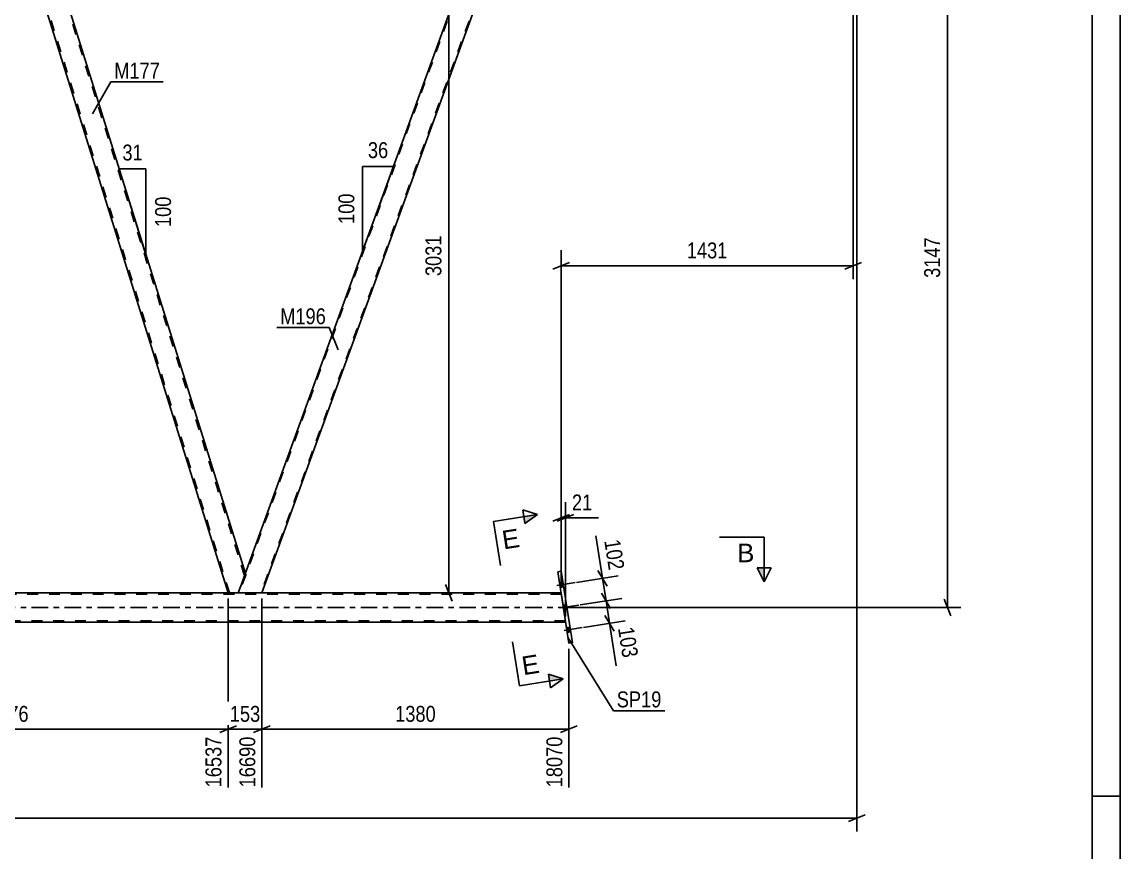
# Model space of a CAD drawing. Header units: millimetres. Extents: x 0 to 841, y 0 to 594.
# Drawn here: x 643.5 to 841, y 288 to 437.2 of the extents above; entities that cross this region are included whole.
import ezdxf

# ---------------------------------------------------------------- set-up
doc = ezdxf.new("R2010")
doc.units = ezdxf.units.MM
doc.linetypes.add('DXK_LINE_DOT2', pattern=[3.9198, 1.9599, -1.9599])
doc.linetypes.add('DXK_LINE_DOT3', pattern=[5.9187, 2.979, -0.9799, 0.9799, -0.9799])
doc.styles.add('Arial', font='ARIAL.TTF', dxfattribs={"height": 0.2})
doc.styles.add('Arial Narrow', font='ARIALN.TTF', dxfattribs={"height": 0.2})

# ---------------------------------------------------------------- blocks, each defined once
blk = doc.blocks.new('Unknown-814521776-1135')
at = {"color": 5, "linetype": 'Continuous'}
for p, q in [((841, 0), (841, 594)), ((836, 5), (836, 589)), ((841, 298), (836, 298))]:
    blk.add_line(p, q, dxfattribs=at)
blk = doc.blocks.new('Part-814521776-3732 - 3269')
at = {"color": 7, "linetype": 'DXK_LINE_DOT3'}
blk.add_line((595.99, 325.18), (646.95, 465.19), dxfattribs=at)
at = {"color": 7, "linetype": 'DXK_LINE_DOT2'}
for p, q in [((641.57, 455.8), (597.45, 334.58)), ((645.49, 455.8), (601.36, 334.58)), ((645.66, 455.8), (644.13, 451.6)), ((597.28, 334.58), (599.03, 339.4)), ((603.29, 339.4), (601.54, 334.58)), ((601.54, 334.58), (597.28, 334.58))]:
    blk.add_line(p, q, dxfattribs=at)
at = {"color": 2, "linetype": 'Continuous'}
for p, q in [((641.4, 455.8), (599.03, 339.4)), ((645.66, 455.8), (641.4, 455.8)), ((644.13, 451.6), (603.29, 339.4))]:
    blk.add_line(p, q, dxfattribs=at)
blk = doc.blocks.new('Part-814521776-3537 - 3269')
at = {"color": 2, "linetype": 'Continuous'}
for p, q in [((740.5, 338.46), (739.87, 338.36)), ((741.89, 325.52), (739.87, 338.36)), ((742.52, 325.61), (740.5, 338.46)), ((741.89, 325.52), (742.52, 325.61))]:
    blk.add_line(p, q, dxfattribs=at)
blk = doc.blocks.new('Bolt-814521776-3577 - 3269')
at = {"linetype": 'Continuous'}
for points in [[(740.94, 335.65), (740.8, 336.52), (740.17, 336.42), (740.31, 335.55)], [(740.94, 335.65), (740.8, 336.52), (740.17, 336.42), (740.31, 335.55)], [(740.94, 335.65), (740.8, 336.52), (740.17, 336.42), (740.31, 335.55)], [(741.58, 331.6), (741.44, 332.47), (740.81, 332.37), (740.95, 331.5)], [(741.58, 331.6), (741.44, 332.47), (740.81, 332.37), (740.95, 331.5)], [(742.21, 327.55), (742.08, 328.42), (741.44, 328.32), (741.58, 327.45)], [(742.21, 327.55), (742.08, 328.42), (741.44, 328.32), (741.58, 327.45)], [(742.21, 327.55), (742.08, 328.42), (741.44, 328.32), (741.58, 327.45)]]:
    blk.add_hatch(color=1, dxfattribs=at).paths.add_polyline_path(points)
at = {"color": 1, "linetype": 'Continuous'}
for p, q in [((739.73, 335.91), (743.01, 336.42)), ((739.73, 335.91), (743.01, 336.42)), ((739.73, 335.91), (743.01, 336.42)), ((740.17, 336.42), (740.8, 336.52)), ((740.17, 336.42), (740.8, 336.52)), ((740.17, 336.42), (740.8, 336.52)), ((740.31, 335.55), (740.94, 335.65)), ((740.31, 335.55), (740.94, 335.65)), ((740.31, 335.55), (740.94, 335.65)), ((740.36, 331.86), (743.64, 332.37)), ((740.36, 331.86), (743.64, 332.37)), ((740.81, 332.37), (741.44, 332.47)), ((740.81, 332.37), (741.44, 332.47)), ((740.95, 331.5), (741.58, 331.6)), ((740.95, 331.5), (741.58, 331.6)), ((741, 327.81), (744.28, 328.32)), ((741, 327.81), (744.28, 328.32)), ((741, 327.81), (744.28, 328.32)), ((741.44, 328.32), (742.08, 328.42)), ((741.44, 328.32), (742.08, 328.42)), ((741.44, 328.32), (742.08, 328.42)), ((741.58, 327.45), (742.21, 327.55)), ((741.58, 327.45), (742.21, 327.55)), ((741.58, 327.45), (742.21, 327.55))]:
    blk.add_line(p, q, dxfattribs=at)
blk = doc.blocks.new('Part-814521776-3727 - 3269')
at = {"color": 2, "linetype": 'Continuous'}
for p, q in [((645.66, 455.8), (644.13, 451.6)), ((646.97, 455.8), (645.66, 455.8)), ((646.97, 455.8), (683.68, 338.05)), ((680.57, 334.58), (644.11, 451.55)), ((683.66, 337.99), (683.51, 337.59)), ((683.66, 338), (683.66, 337.99)), ((683.51, 337.59), (682.41, 334.58))]:
    blk.add_line(p, q, dxfattribs=at)
at = {"color": 7, "linetype": 'DXK_LINE_DOT2'}
for p, q in [((683.54, 337.68), (646.72, 455.8)), ((644.13, 451.6), (644.11, 451.55)), ((680.82, 334.58), (644.24, 451.92)), ((683.51, 337.59), (683.6, 337.83)), ((683.68, 338.05), (683.66, 338)), ((682.41, 334.58), (680.57, 334.58))]:
    blk.add_line(p, q, dxfattribs=at)
blk = doc.blocks.new('Part-814521776-3747 - 3269')
at = {"color": 7, "linetype": 'DXK_LINE_DOT2'}
for p, q in [((740.5, 334.34), (65.21, 334.34)), ((740.46, 334.58), (741.29, 329.3)), ((741.25, 329.54), (65.21, 329.54))]:
    blk.add_line(p, q, dxfattribs=at)
at = {"color": 2, "linetype": 'Continuous'}
for p, q in [((740.46, 334.58), (606, 334.58)), ((741.29, 329.3), (606, 329.3))]:
    blk.add_line(p, q, dxfattribs=at)
at = {"color": 7, "linetype": 'DXK_LINE_DOT3'}
blk.add_line((65.21, 331.94), (740.88, 331.94), dxfattribs=at)
blk = doc.blocks.new('Part-814521776-3766 - 3269')
at = {"color": 7, "linetype": 'DXK_LINE_DOT2'}
for p, q in [((726.7, 455.8), (682.58, 334.58)), ((730.62, 455.8), (686.5, 334.58)), ((683.66, 338), (682.41, 334.58)), ((682.41, 334.58), (686.67, 334.58))]:
    blk.add_line(p, q, dxfattribs=at)
at = {"color": 2, "linetype": 'Continuous'}
for p, q in [((726.53, 455.8), (683.66, 338)), ((686.67, 334.58), (730.79, 455.8)), ((730.79, 455.8), (726.53, 455.8))]:
    blk.add_line(p, q, dxfattribs=at)
blk = doc.blocks.new('StraightDimension-814521776-10309 - 3269')
at = {"color": 7, "linetype": 'Continuous'}
for p, q in [((747.73, 334.53), (749.38, 331.75)), ((743.88, 332.41), (751.37, 333.58)), ((748.55, 333.14), (749.19, 329.09)), ((750.01, 327.7), (748.36, 330.48)), ((744.52, 328.36), (752, 329.53))]:
    blk.add_line(p, q, dxfattribs=at)
at = {"color": 0}
blk.add_wipeout([(751.05, 322.09), (755.2, 322.74), (754.16, 329.34), (750.01, 328.69)], dxfattribs=at)
at = {"color": 7, "linetype": 'Continuous'}
blk.add_line((749.19, 329.09), (750.39, 321.45), dxfattribs=at)
blk.add_line((749.19, 329.09), (750.39, 321.45), dxfattribs=at)
at = {"color": 3, "style": 'Arial Narrow'}
blk.add_text('103', height=2.863, rotation=-81.0735, dxfattribs=at).set_placement((750.69, 328.19))
blk = doc.blocks.new('StraightDimension-814521776-10310 - 3269')
at = {"color": 7, "linetype": 'Continuous'}
for p, q in [((747.09, 338.58), (748.74, 335.8)), ((743.24, 336.46), (750.73, 337.63)), ((747.91, 337.19), (748.55, 333.14)), ((749.38, 331.75), (747.73, 334.53)), ((743.88, 332.41), (751.37, 333.58))]:
    blk.add_line(p, q, dxfattribs=at)
at = {"color": 0}
blk.add_wipeout([(748.57, 337.83), (752.72, 338.48), (751.69, 345.08), (747.54, 344.43)], dxfattribs=at)
at = {"color": 7, "linetype": 'Continuous'}
blk.add_line((747.91, 337.19), (746.71, 344.83), dxfattribs=at)
blk.add_line((747.91, 337.19), (746.71, 344.83), dxfattribs=at)
at = {"color": 3, "style": 'Arial Narrow'}
blk.add_text('102', height=2.863, rotation=-81.0735, dxfattribs=at).set_placement((748.22, 343.93))
blk = doc.blocks.new('StraightDimension-814521776-4502 - 3269')
at = {"color": 7, "linetype": 'Continuous'}
for p, q in [((601.54, 333.58), (601.54, 299.59)), ((680.57, 333.58), (680.57, 299.59)), ((603.04, 310.63), (600.04, 309.43)), ((679.07, 309.43), (682.07, 310.63)), ((601.54, 310.03), (680.57, 310.03))]:
    blk.add_line(p, q, dxfattribs=at)
at = {"color": 0}
blk.add_wipeout([(645.31, 310.78), (645.31, 314.98), (636.8, 314.98), (636.8, 310.78)], dxfattribs=at)
at = {"color": 0, "linetype": 'Continuous'}
blk.add_wipeout([(679.97, 309.33), (675.77, 309.33), (675.77, 298.99), (679.97, 298.99)], dxfattribs=at)
at = {"color": 3, "style": 'Arial Narrow'}
blk.add_text('1976', height=2.863, dxfattribs=at).set_placement((637.4, 311.38))
at = {"color": 3, "linetype": 'Continuous', "style": 'Arial Narrow'}
blk.add_text('16537', height=2.863, rotation=90.0002, dxfattribs=at).set_placement((679.37, 299.59))
blk = doc.blocks.new('StraightDimension-814521776-4249 - 3269')
at = {"color": 7, "linetype": 'Continuous'}
for p, q in [((720.89, 454.3), (719.69, 457.3)), ((738.15, 455.8), (717.44, 455.8)), ((720.29, 334.58), (720.29, 455.8)), ((719.69, 336.08), (720.89, 333.08)), ((711.9, 334.58), (722.69, 334.58))]:
    blk.add_line(p, q, dxfattribs=at)
at = {"color": 0}
blk.add_wipeout([(719.54, 399.44), (715.34, 399.44), (715.34, 390.93), (719.54, 390.93)], dxfattribs=at)
at = {"color": 3, "style": 'Arial Narrow'}
blk.add_text('3031', height=2.863, rotation=90.0002, dxfattribs=at).set_placement((718.94, 391.53))
blk = doc.blocks.new('AngleDimension-814521776-4585 - 3269')
at = {"color": 7, "linetype": 'Continuous'}
for p, q in [((664.77, 398.71), (660.99, 410.82)), ((665.81, 410.82), (660.99, 410.82)), ((665.81, 395.36), (660.99, 410.82)), ((665.81, 395.36), (665.81, 410.82))]:
    blk.add_line(p, q, dxfattribs=at)
at = {"color": 0}
for points in [[(665.83, 411.72), (665.83, 415.92), (660.97, 415.92), (660.97, 411.72)], [(670.91, 406.43), (666.71, 406.43), (666.71, 399.75), (670.91, 399.75)]]:
    blk.add_wipeout(points, dxfattribs=at)
at = {"color": 3, "style": 'Arial Narrow'}
blk.add_text('31', height=2.863, dxfattribs=at).set_placement((661.57, 412.32))
blk.add_text('100', height=2.863, rotation=90.0002, dxfattribs=at).set_placement((670.31, 400.35))
blk = doc.blocks.new('StraightDimension-814521776-4239 - 3269')
at = {"color": 7, "linetype": 'Continuous'}
for p, q in [((810.59, 456.3), (809.39, 459.3)), ((794.65, 457.8), (812.39, 457.8)), ((809.99, 331.94), (809.99, 457.8)), ((741.58, 331.94), (812.39, 331.94)), ((809.39, 333.44), (810.59, 330.44))]:
    blk.add_line(p, q, dxfattribs=at)
at = {"color": 0}
blk.add_wipeout([(809.24, 399.12), (805.04, 399.12), (805.04, 390.61), (809.24, 390.61)], dxfattribs=at)
at = {"color": 3, "style": 'Arial Narrow'}
blk.add_text('3147', height=2.863, rotation=90.0002, dxfattribs=at).set_placement((808.64, 391.21))
blk = doc.blocks.new('StraightDimension-814521776-4563 - 3269')
at = {"color": 7, "linetype": 'Continuous'}
for p, q in [((793.65, 450.3), (793.65, 291.66)), ((792.15, 293.46), (795.15, 294.66)), ((54.35, 294.06), (793.65, 294.06))]:
    blk.add_line(p, q, dxfattribs=at)
blk = doc.blocks.new('AngleDimension-814521776-3769 - 3269')
at = {"color": 7, "linetype": 'Continuous'}
for p, q in [((704.78, 411.25), (710.32, 411.25)), ((704.78, 396.03), (710.32, 411.25)), ((704.78, 396.03), (704.78, 411.25)), ((707.6, 403.77), (710.32, 411.25))]:
    blk.add_line(p, q, dxfattribs=at)
at = {"color": 0}
for points in [[(709.98, 412.15), (709.98, 416.35), (705.12, 416.35), (705.12, 412.15)], [(703.88, 406.98), (699.68, 406.98), (699.68, 400.3), (703.88, 400.3)]]:
    blk.add_wipeout(points, dxfattribs=at)
at = {"color": 3, "style": 'Arial Narrow'}
blk.add_text('36', height=2.863, dxfattribs=at).set_placement((705.72, 412.75))
blk.add_text('100', height=2.863, rotation=90.0002, dxfattribs=at).set_placement((703.28, 400.9))
blk = doc.blocks.new('StraightDimension-814521776-4228 - 3269')
at = {"color": 7, "linetype": 'Continuous'}
for p, q in [((793.01, 454.8), (793.01, 390.97)), ((740.46, 335.58), (740.46, 396.22)), ((741.96, 393.97), (738.96, 392.77)), ((740.46, 393.37), (793.01, 393.37)), ((791.51, 392.77), (794.51, 393.97))]:
    blk.add_line(p, q, dxfattribs=at)
at = {"color": 0}
blk.add_wipeout([(770.99, 394.12), (770.99, 398.32), (762.48, 398.32), (762.48, 394.12)], dxfattribs=at)
at = {"color": 3, "style": 'Arial Narrow'}
blk.add_text('1431', height=2.863, dxfattribs=at).set_placement((763.08, 394.72))
blk = doc.blocks.new('StraightDimension-814521776-4521 - 3269')
at = {"color": 7, "linetype": 'Continuous'}
for p, q in [((680.57, 333.58), (680.57, 299.59)), ((686.67, 333.58), (686.67, 299.59)), ((679.07, 309.43), (682.07, 310.63)), ((688.17, 310.63), (685.17, 309.43)), ((680.57, 310.03), (686.67, 310.03))]:
    blk.add_line(p, q, dxfattribs=at)
at = {"color": 0}
blk.add_wipeout([(686.96, 310.78), (686.96, 314.98), (680.28, 314.98), (680.28, 310.78)], dxfattribs=at)
at = {"color": 0, "linetype": 'Continuous'}
blk.add_wipeout([(686.07, 309.33), (681.87, 309.33), (681.87, 298.99), (686.07, 298.99)], dxfattribs=at)
at = {"color": 3, "style": 'Arial Narrow'}
blk.add_text('153', height=2.863, dxfattribs=at).set_placement((680.88, 311.38))
at = {"color": 3, "linetype": 'Continuous', "style": 'Arial Narrow'}
blk.add_text('16690', height=2.863, rotation=90.0002, dxfattribs=at).set_placement((685.47, 299.59))
blk = doc.blocks.new('StraightDimension-814521776-4540 - 3269')
at = {"color": 7, "linetype": 'Continuous'}
for p, q in [((686.67, 333.58), (686.67, 299.59)), ((741.89, 324.52), (741.89, 299.59)), ((688.17, 310.63), (685.17, 309.43)), ((740.39, 309.43), (743.39, 310.63)), ((686.67, 310.03), (741.89, 310.03))]:
    blk.add_line(p, q, dxfattribs=at)
at = {"color": 0}
blk.add_wipeout([(718.53, 310.78), (718.53, 314.98), (710.02, 314.98), (710.02, 310.78)], dxfattribs=at)
at = {"color": 0, "linetype": 'Continuous'}
blk.add_wipeout([(741.29, 309.33), (737.09, 309.33), (737.09, 298.99), (741.29, 298.99)], dxfattribs=at)
at = {"color": 3, "style": 'Arial Narrow'}
blk.add_text('1380', height=2.863, dxfattribs=at).set_placement((710.62, 311.38))
at = {"color": 3, "linetype": 'Continuous', "style": 'Arial Narrow'}
blk.add_text('18070', height=2.863, rotation=90.0002, dxfattribs=at).set_placement((740.69, 299.59))
blk = doc.blocks.new('StraightDimension-814521776-10606 - 3269')
at = {"color": 7, "linetype": 'Continuous'}
for p, q in [((740.46, 335.58), (740.46, 350.89)), ((741.29, 330.3), (741.29, 350.89)), ((738.96, 347.44), (741.96, 348.64)), ((742.79, 348.64), (739.79, 347.44)), ((740.46, 348.04), (741.29, 348.04))]:
    blk.add_line(p, q, dxfattribs=at)
at = {"color": 0}
blk.add_wipeout([(746.67, 348.79), (746.67, 352.99), (741.82, 352.99), (741.82, 348.79)], dxfattribs=at)
at = {"color": 7, "linetype": 'Continuous'}
blk.add_line((741.29, 348.04), (747.2, 348.04), dxfattribs=at)
blk.add_line((741.29, 348.04), (747.2, 348.04), dxfattribs=at)
at = {"color": 3, "style": 'Arial Narrow'}
blk.add_text('21', height=2.863, dxfattribs=at).set_placement((742.42, 349.39))
blk = doc.blocks.new('Mark-814521776-3533 - 3269')
at = {"color": 0}
blk.add_wipeout([(758.51, 313.98), (758.51, 316.98), (750.48, 316.98), (750.48, 313.98)], dxfattribs=at)
blk.add_wipeout([(758.51, 313.98), (758.51, 316.98), (750.48, 316.98), (750.48, 313.98)], dxfattribs=at)
at = {"color": 30, "linetype": 'Continuous'}
for p, q in [((741.74, 326.47), (749.88, 313.38)), ((749.88, 313.38), (759.11, 313.38))]:
    blk.add_line(p, q, dxfattribs=at)
at = {"color": 3, "style": 'Arial Narrow'}
blk.add_text('SP19', height=2.863, dxfattribs=at).set_placement((750.48, 313.98))
blk = doc.blocks.new('Mark-814521776-3723 - 3269')
at = {"color": 0}
blk.add_wipeout([(668.32, 427.04), (668.32, 430.04), (660.1, 430.04), (660.1, 427.04)], dxfattribs=at)
blk.add_wipeout([(668.32, 427.04), (668.32, 430.04), (660.1, 430.04), (660.1, 427.04)], dxfattribs=at)
at = {"color": 30, "linetype": 'Continuous'}
for p, q in [((656.2, 420.69), (659.5, 426.44)), ((659.5, 426.44), (668.92, 426.44))]:
    blk.add_line(p, q, dxfattribs=at)
at = {"color": 3, "style": 'Arial Narrow'}
blk.add_text('M177', height=2.863, dxfattribs=at).set_placement((660.1, 427.04))
blk = doc.blocks.new('Mark-814521776-3762 - 3269')
at = {"color": 0}
blk.add_wipeout([(698.17, 382.87), (698.17, 385.87), (689.95, 385.87), (689.95, 382.87)], dxfattribs=at)
blk.add_wipeout([(698.17, 382.87), (698.17, 385.87), (689.95, 385.87), (689.95, 382.87)], dxfattribs=at)
at = {"color": 30, "linetype": 'Continuous'}
for p in [(689.35, 382.27), (700.39, 378.29)]:
    blk.add_line(p, (698.77, 382.27), dxfattribs=at)
at = {"color": 3, "style": 'Arial Narrow'}
blk.add_text('M196', height=2.863, dxfattribs=at).set_placement((689.95, 382.87))
blk = doc.blocks.new('SectionMark-814521776-4895 - 3269')
at = {"linetype": 'Continuous'}
blk.add_hatch(color=6, dxfattribs=at).paths.add_polyline_path([(775.74, 339.08), (776.99, 339.08), (776.99, 336.58)])
at = {"color": 6, "linetype": 'Continuous'}
for p, q in [((776.99, 344.58), (768.99, 344.58)), ((776.99, 344.58), (776.99, 336.58)), ((775.74, 339.08), (778.24, 339.08)), ((776.99, 336.58), (775.74, 339.08)), ((778.24, 339.08), (776.99, 336.58))]:
    blk.add_line(p, q, dxfattribs=at)
at = {"color": 0, "linetype": 'Continuous'}
blk.add_wipeout([(775.24, 340.08), (775.24, 343.58), (772.13, 343.58), (772.13, 340.08)], dxfattribs=at)
at = {"color": 3, "linetype": 'Continuous', "style": 'Arial'}
blk.add_text('B', height=3.34, dxfattribs=at).set_placement((772.13, 340.08))
blk = doc.blocks.new('SectionMark-814521776-10475 - 3269')
at = {"linetype": 'Continuous'}
blk.add_hatch(color=6, dxfattribs=at).paths.add_polyline_path([(738.4, 318.72), (738.2, 319.96), (740.87, 319.11)])
at = {"color": 6, "linetype": 'Continuous'}
for p, q in [((728.33, 347.4), (736.23, 348.64)), ((733.57, 349.49), (736.23, 348.64)), ((740.87, 319.11), (738.2, 319.96)), ((738.2, 319.96), (738.59, 317.49)), ((740.87, 319.11), (738.59, 317.49))]:
    blk.add_line(p, q, dxfattribs=at)
at = {"color": 0, "linetype": 'Continuous'}
for points in [[(733.2, 342.85), (732.66, 346.31), (729.59, 345.83), (730.13, 342.37)], [(736.75, 320.24), (736.21, 323.69), (733.14, 323.21), (733.68, 319.75)]]:
    blk.add_wipeout(points, dxfattribs=at)
at = {"linetype": 'Continuous'}
blk.add_hatch(color=6, dxfattribs=at).paths.add_polyline_path([(733.95, 347.02), (733.76, 348.26), (736.23, 348.64)])
at = {"color": 6, "linetype": 'Continuous'}
for p, q in [((733.95, 347.02), (733.57, 349.49)), ((736.23, 348.64), (733.95, 347.02)), ((728.33, 347.4), (729.57, 339.5)), ((732.96, 317.87), (731.72, 325.77)), ((732.96, 317.87), (740.87, 319.11))]:
    blk.add_line(p, q, dxfattribs=at)
at = {"color": 3, "linetype": 'Continuous', "style": 'Arial'}
for p in [(730.13, 342.37), (733.68, 319.75)]:
    blk.add_text('E', height=3.34, rotation=8.921, dxfattribs=at).set_placement(p)

msp = doc.modelspace()

# ---------------------------------------------------------------- block references
for name in ['Unknown-814521776-1135', 'Part-814521776-3732 - 3269', 'Part-814521776-3727 - 3269', 'Part-814521776-3766 - 3269', 'Part-814521776-3537 - 3269', 'Bolt-814521776-3577 - 3269', 'Part-814521776-3747 - 3269']:
    msp.add_blockref(name, (0, 0))

# ---------------------------------------------------------------- next in the draw order: block references
for name in ['StraightDimension-814521776-4249 - 3269', 'AngleDimension-814521776-4585 - 3269', 'StraightDimension-814521776-10309 - 3269', 'StraightDimension-814521776-4502 - 3269']:
    msp.add_blockref(name, (0, 0))

# ---------------------------------------------------------------- next in the draw order: block references
msp.add_blockref('StraightDimension-814521776-10310 - 3269', (0, 0))

# ---------------------------------------------------------------- next in the draw order: block references
msp.add_blockref('StraightDimension-814521776-4239 - 3269', (0, 0))

# ---------------------------------------------------------------- next in the draw order: block references
msp.add_blockref('StraightDimension-814521776-4563 - 3269', (0, 0))

# ---------------------------------------------------------------- next in the draw order: block references
for name in ['StraightDimension-814521776-4228 - 3269', 'Mark-814521776-3723 - 3269', 'AngleDimension-814521776-3769 - 3269', 'Mark-814521776-3762 - 3269', 'StraightDimension-814521776-4521 - 3269']:
    msp.add_blockref(name, (0, 0))

# ---------------------------------------------------------------- next in the draw order: block references
msp.add_blockref('StraightDimension-814521776-4540 - 3269', (0, 0))

# ---------------------------------------------------------------- next in the draw order: block references
for name in ['StraightDimension-814521776-10606 - 3269', 'Mark-814521776-3533 - 3269']:
    msp.add_blockref(name, (0, 0))

# ---------------------------------------------------------------- next in the draw order: block references
msp.add_blockref('SectionMark-814521776-4895 - 3269', (0, 0))

# ---------------------------------------------------------------- next in the draw order: block references
msp.add_blockref('SectionMark-814521776-10475 - 3269', (0, 0))

doc.saveas('drawing.dxf')
